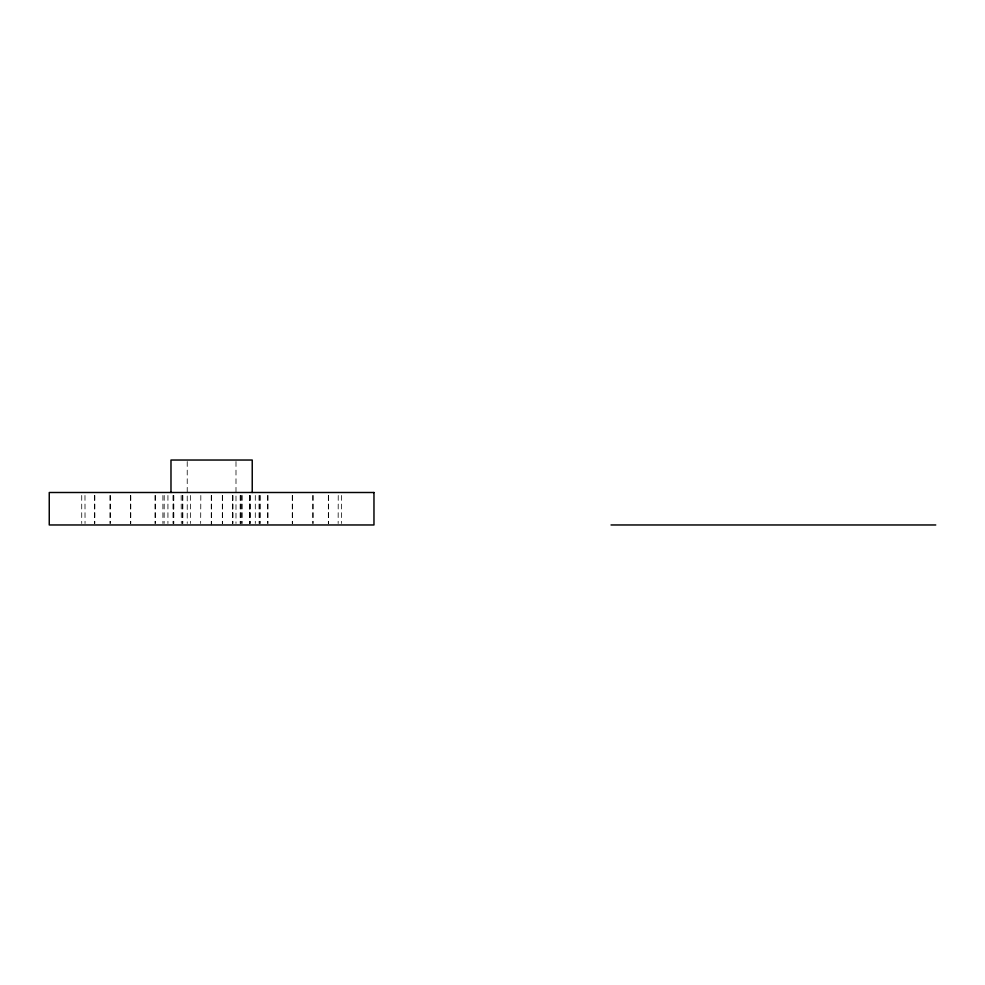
<?xml version="1.0" encoding="UTF-8"?>
<svg xmlns="http://www.w3.org/2000/svg" width="985" height="985" viewBox="0 0 985 985"><rect width="100%" height="100%" fill="white"/><g stroke="black" fill="none" stroke-linecap="round" stroke-linejoin="round"><path stroke-width="0.74" stroke-dasharray="4.92 3.69" d="M341.5 495.455L341.5 523.491M338.237 495.455L338.15 523.491M328.485 495.455L328.485 523.491M328.337 495.455L328.337 523.491M313.156 495.455L313.156 523.491M312.75 495.455L312.75 523.491M292.607 495.455L292.607 523.491M292.262 495.455L292.262 523.491M268.019 495.455L268.019 523.491M267.588 495.455L267.588 523.491M260.311 495.455L260.311 523.491M259.584 495.455L259.584 523.491M258.993 495.455L259.092 523.491M255.3 495.455L255.3 523.491M250.178 495.455L250.178 523.491M249.919 495.455L249.919 523.491M249.685 495.455L249.685 523.491M249.402 495.455L249.402 523.491M241.978 495.455L241.978 523.491M241.854 495.455L241.854 523.491M240.586 495.455L240.586 523.491M240.155 495.455L240.155 523.491M235.994 461.534L235.994 523.466M232.866 495.455L232.866 523.491M232.768 495.455L232.768 523.491M232.608 495.455L232.608 523.491M222.475 495.455L222.475 523.491M222.314 495.455L222.314 523.491M211.603 495.455L211.615 523.491M211.258 495.455L211.258 524.968M200.829 495.455L200.657 523.491M190.376 495.455L190.536 523.491M187.224 461.534L187.224 523.466M182.853 495.455L182.853 523.491M182.41 495.455L182.41 523.491M181.166 495.455L181.302 523.491M173.816 495.455L173.816 523.491M173.483 495.455L173.483 523.491M173.323 495.455L173.323 523.491M173.052 495.455L173.052 523.491M167.93 495.455L167.93 523.491M164.224 495.455L164.126 523.491M162.907 495.455L162.907 523.491M155.421 495.455L155.421 523.491M154.99 495.455L154.99 523.491M130.783 495.455L130.783 523.491M130.439 495.455L130.439 523.491M110.369 495.455L110.369 523.491M109.926 495.455L109.926 523.491M94.806 495.455L94.806 523.491M94.671 495.455L94.671 523.491M84.981 495.455L85.042 523.491M81.718 495.455L81.718 523.491"/><path stroke-width="1.48" d="M611.032 524.968L935.75 524.968M252.234 492.5L252.234 460.032L170.984 460.032L170.984 492.5M373.968 492.5L49.25 492.5L49.25 524.968L373.968 524.968L373.968 492.5"/></g></svg>
